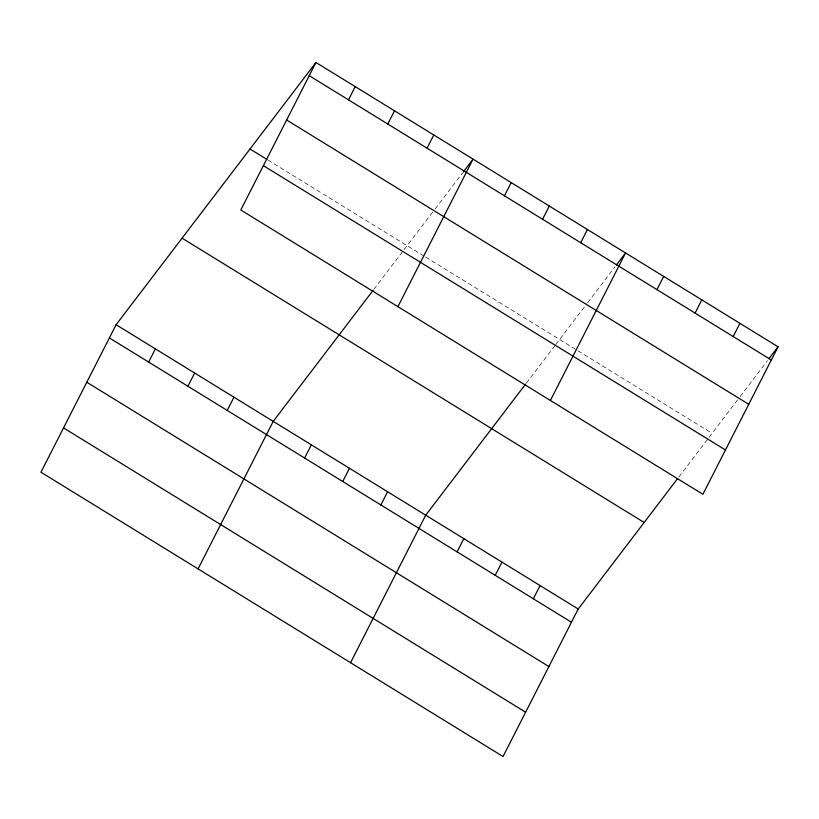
<?xml version="1.0" encoding="UTF-8"?>
<svg xmlns="http://www.w3.org/2000/svg" width="819" height="819" viewBox="0 0 819 819"><rect width="100%" height="100%" fill="white"/><g stroke="black" fill="none" stroke-linecap="round" stroke-linejoin="round"><path stroke-width="0.61" stroke-dasharray="4.09 3.07" d="M373.904 289.261L403.347 250.624M404.095 249.641L434.408 209.869M435.165 208.876L462.459 173.065M526.392 383.087L555.077 345.444M555.835 344.451L586.895 303.685M587.653 302.692L614.946 266.881M678.879 476.914L708.322 438.278M709.08 437.285L739.393 397.512M740.151 396.519L767.434 360.708M268.048 160.114L424.549 256.398M425.634 257.064L712.1 433.323"/><path stroke-width="1.23" d="M315.95 62.469L240.796 209.981L702.886 494.287L778.05 346.785L315.95 62.469L116.114 324.713L40.95 472.215L503.05 756.531L578.204 609.019L677.374 478.89M148.659 362.09L155.385 348.874M187.93 386.251L194.666 373.044M348.505 99.846L355.231 86.64M227.211 410.421L233.947 397.205M387.776 124.017L394.512 110.8M198.065 568.888L273.218 421.375L373.147 290.254M427.057 148.188L433.794 134.971M304.617 458.046L311.343 444.83M397.911 306.644L473.065 159.132L463.216 172.072M342.731 481.5L349.467 468.284M504.453 195.802L511.189 182.596M380.855 504.954L387.592 491.738M542.577 219.257L549.314 206.05M350.552 662.704L425.716 515.192L525.634 384.08M580.702 242.721L587.438 229.504M457.104 551.863L463.841 538.656M550.399 400.471L625.562 252.958L616.461 264.895M495.229 575.317L501.965 562.11M656.951 289.629L663.677 276.412M533.353 598.781L540.079 585.565M695.075 313.083L701.801 299.867M733.2 336.537L739.926 323.321M768.949 358.722L778.05 346.785M309.224 75.686L771.314 359.991M286.64 120.004L748.74 404.31M250.01 149.007L266.994 159.459M263.38 165.663L725.47 449.969M182.064 238.165L644.154 522.481M116.114 324.713L578.204 609.019M109.377 337.919L571.478 622.235M86.794 382.238L548.894 666.553M63.534 427.897L525.624 712.213"/></g></svg>
